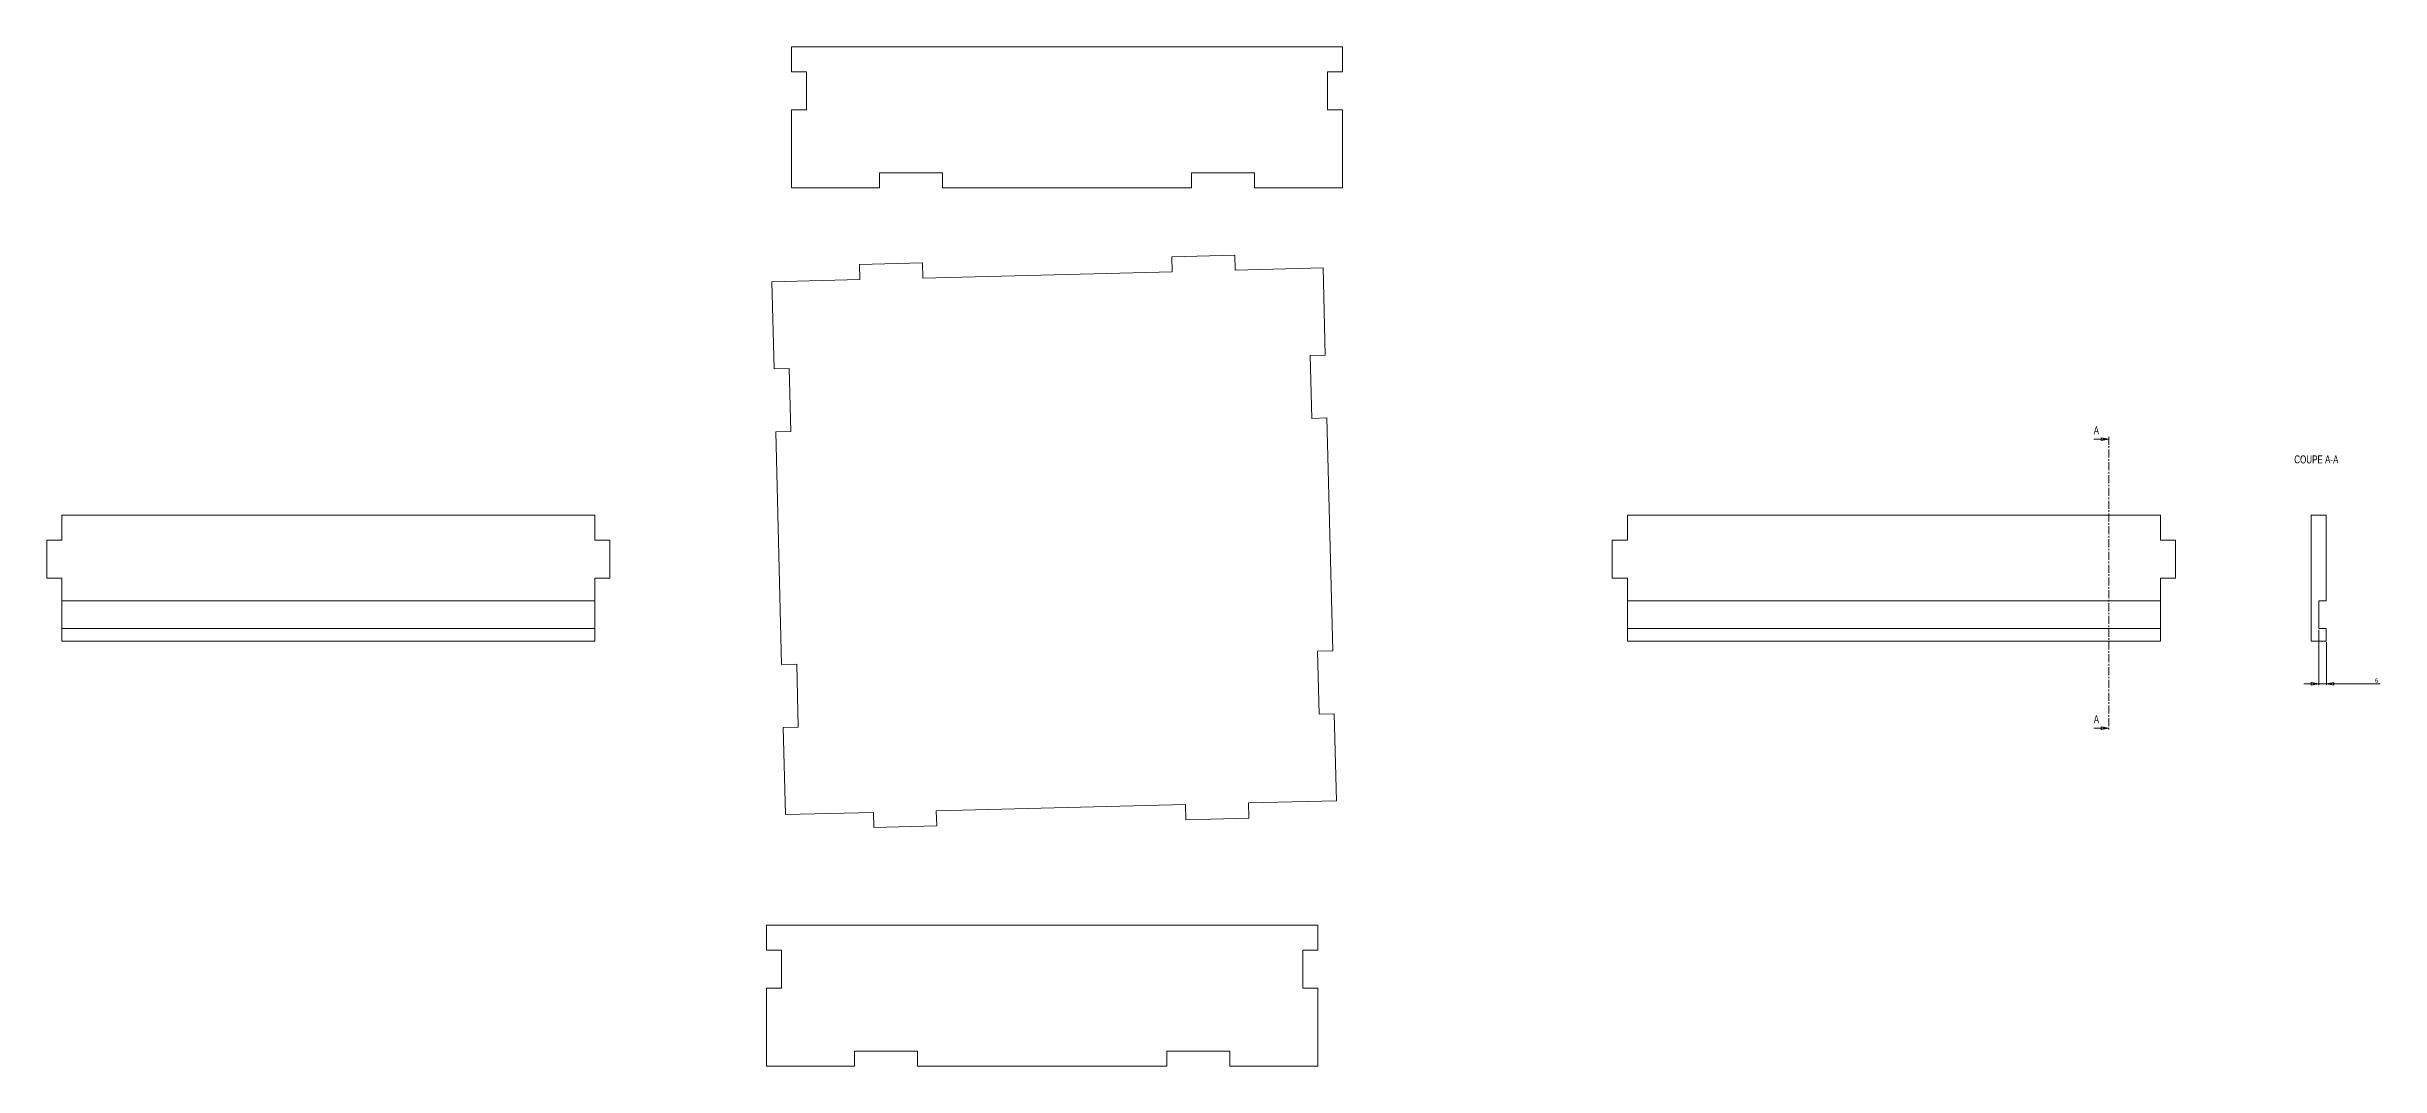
# Model space of a CAD drawing. Header units: millimetres. Extents: x -2066 to 5505, y -2840 to 3131.
# Drawn here: x -1881 to -29, y 328 to 1137 of the extents above; entities that cross this region are included whole.
import ezdxf

# ---------------------------------------------------------------- set-up
doc = ezdxf.new("R2010")
doc.units = ezdxf.units.MM
doc.linetypes.add('CENTER', pattern=[10.16, 6.35, -1.27, 1.27, -1.27])
doc.styles.add('SLDTEXTSTYLE0', font='TXT', dxfattribs={"width": 0.75})
doc.dimstyles.new('SLDDIMSTYLE0', dxfattribs={"dimtxt": 3.5, "dimasz": 6, "dimexe": 0, "dimexo": 0.0625, "dimgap": 0.875, "dimtad": 1, "dimtoh": 1, "dimrnd": 1e-09, "dimzin": 12, "dimdsep": 46, "dimtxsty": 'SLDTEXTSTYLE0', "dimblk1": 'CLOSED', "dimblk2": 'CLOSED', "dimsah": 1, "dimcen": 0.09, "dimadec": 0, "dimazin": 0, "dimtfac": 1, "dimtofl": 0, "dimtmove": 0, "dimatfit": 3, "dimldrblk": 'CLOSED', "dimfxl": 1, "dimtolj": 1, "dimtzin": 12, "dimarcsym": 0})

# ---------------------------------------------------------------- blocks, each defined once
blk = doc.blocks.new('_CLOSED')
at = {"color": 0, "linetype": 'ByBlock', "lineweight": -2}
for p, q in [((-1, 0.166667), (0, 0)), ((-1, 0.166667), (-1, -0.166667)), ((0, 0), (-1, -0.166667)), ((0, 0), (-1, 0))]:
    blk.add_line(p, q, dxfattribs=at)
blk = doc.blocks.new('*D2')
at = {"color": 7, "linetype": 'Continuous', "lineweight": 0}
for p, q in [((-77.5, 674.1), (-77.5, 630.1)), ((-71.5, 664.1), (-71.5, 630.1)), ((-77.5, 631.1), (-89.5, 631.1)), ((-71.5, 631.1), (-77.5, 631.1)), ((-71.5, 631.1), (-28.7, 631.1))]:
    blk.add_line(p, q, dxfattribs=at)
at = {"color": 7, "linetype": 'Continuous', "lineweight": 0, "xscale": 6, "yscale": 6}
for p, rotation in [((-77.5, 631.1, -899.8), 360), ((-71.5, 631.1, -899.8), 180)]:
    blk.add_blockref('_CLOSED', p, dxfattribs=dict(at, rotation=rotation))
at = {"color": 7, "linetype": 'Continuous', "lineweight": 0, "insert": (-32.8, 635.6), "char_height": 3.5, "attachment_point": 1, "style": 'SLDTEXTSTYLE0'}
blk.add_mtext('6', dxfattribs=at)

msp = doc.modelspace()

# ---------------------------------------------------------------- linework, layer by layer
at = {"color": 7, "linetype": 'Continuous', "lineweight": 15}
for p, q in [((-1289.885, 1116.864), (-1289.885, 1136.864)), ((-1289.885, 1136.864), (-852.285, 1136.864)), ((-852.285, 1136.864), (-852.285, 1116.864)), ((-1277.885, 1116.864), (-1289.885, 1116.864)), ((-1277.885, 1086.864), (-1277.885, 1116.864)), ((-864.285, 1116.864), (-852.285, 1116.864)), ((-864.285, 1116.864), (-864.285, 1086.864)), ((-1289.885, 1024.764), (-1289.885, 1086.864)), ((-1277.885, 1086.864), (-1289.885, 1086.864)), ((-864.285, 1086.864), (-852.285, 1086.864)), ((-852.285, 1086.864), (-852.285, 1024.764)), ((-1220.015, 1024.764), (-1289.885, 1024.764)), ((-1170.015, 1036.764), (-1220.015, 1036.764)), ((-1220.015, 1036.764), (-1220.015, 1024.764)), ((-1170.015, 1036.764), (-1170.015, 1024.764)), ((-972.154, 1024.764), (-1170.015, 1024.764)), ((-922.154, 1036.764), (-972.154, 1036.764)), ((-972.154, 1036.764), (-972.154, 1024.764)), ((-922.154, 1036.764), (-922.154, 1024.764)), ((-852.285, 1024.764), (-922.154, 1024.764)), ((-1235.72, 963.957), (-1185.736, 965.213)), ((-1235.419, 951.961), (-1235.72, 963.957)), ((-1185.736, 965.213), (-1185.435, 953.217)), ((-987.939, 970.182), (-937.954, 971.438)), ((-987.637, 958.186), (-987.939, 970.182)), ((-937.954, 971.438), (-937.653, 959.442)), ((-1235.419, 951.961), (-1305.267, 950.206)), ((-1303.532, 881.135), (-1305.267, 950.206)), ((-987.637, 958.186), (-1185.435, 953.217)), ((-867.805, 961.196), (-937.653, 959.442)), ((-866.07, 892.125), (-867.805, 961.196)), ((-878.066, 891.824), (-866.07, 892.125)), ((-876.81, 841.84), (-878.066, 891.824)), ((-1303.532, 881.135), (-1291.536, 881.437)), ((-1291.536, 881.437), (-1290.28, 831.453)), ((-864.814, 842.141), (-876.81, 841.84)), ((-860.173, 657.385), (-864.814, 842.141)), ((-1290.28, 831.453), (-1302.276, 831.151)), ((-1297.635, 646.395), (-1302.276, 831.151)), ((-1868.937, 765.135), (-1868.937, 745.135)), ((-1445.937, 765.135), (-1868.937, 765.135)), ((-1445.937, 765.135), (-1445.937, 745.135)), ((-626.259, 745.135), (-626.259, 765.135)), ((-626.259, 765.135), (-203.259, 765.135)), ((-203.259, 745.135), (-203.259, 765.135)), ((-71.526, 765.135), (-83.526, 765.135)), ((-83.526, 765.135), (-83.526, 665.135)), ((-71.526, 697.135), (-71.526, 765.135)), ((-1880.937, 745.135), (-1880.937, 715.135)), ((-1868.937, 745.135), (-1880.937, 745.135)), ((-1433.937, 745.135), (-1445.937, 745.135)), ((-1433.937, 715.135), (-1433.937, 745.135)), ((-638.259, 745.135), (-638.259, 715.135)), ((-626.259, 745.135), (-638.259, 745.135)), ((-191.259, 745.135), (-203.259, 745.135)), ((-191.259, 715.135), (-191.259, 745.135)), ((-1880.937, 715.135), (-1868.937, 715.135)), ((-1868.937, 715.135), (-1868.937, 697.135)), ((-1445.937, 715.135), (-1433.937, 715.135)), ((-1445.937, 715.135), (-1445.937, 697.135)), ((-638.259, 715.135), (-626.259, 715.135)), ((-626.259, 697.135), (-626.259, 715.135)), ((-203.259, 715.135), (-191.259, 715.135)), ((-203.259, 697.135), (-203.259, 715.135)), ((-1445.937, 697.135), (-1868.937, 697.135)), ((-1868.937, 697.135), (-1868.937, 675.135)), ((-1445.937, 697.135), (-1445.937, 675.135)), ((-626.259, 697.135), (-203.259, 697.135)), ((-626.259, 675.135), (-626.259, 697.135)), ((-203.259, 675.135), (-203.259, 697.135)), ((-77.526, 675.135), (-77.526, 697.135)), ((-77.526, 697.135), (-71.526, 697.135)), ((-1445.937, 675.135), (-1868.937, 675.135)), ((-1868.937, 675.135), (-1868.937, 665.135)), ((-1445.937, 675.135), (-1445.937, 665.135)), ((-626.259, 675.135), (-203.259, 675.135)), ((-626.259, 665.135), (-626.259, 675.135)), ((-203.259, 665.135), (-203.259, 675.135)), ((-71.526, 675.135), (-77.526, 675.135)), ((-71.526, 665.135), (-71.526, 675.135)), ((-1445.937, 665.135), (-1868.937, 665.135)), ((-872.169, 657.083), (-860.173, 657.385)), ((-870.913, 607.099), (-872.169, 657.083)), ((-626.259, 665.135), (-203.259, 665.135)), ((-83.526, 665.135), (-71.526, 665.135)), ((-1297.635, 646.395), (-1285.639, 646.696)), ((-1285.639, 646.696), (-1284.383, 596.712)), ((-1284.383, 596.712), (-1296.379, 596.411)), ((-1294.644, 527.34), (-1296.379, 596.411)), ((-858.917, 607.401), (-870.913, 607.099)), ((-857.182, 538.33), (-858.917, 607.401)), ((-857.182, 538.33), (-927.03, 536.575)), ((-1224.796, 529.095), (-1294.644, 527.34)), ((-1224.495, 517.098), (-1224.796, 529.095)), ((-977.014, 535.319), (-1174.812, 530.35)), ((-1174.812, 530.35), (-1174.51, 518.354)), ((-976.713, 523.323), (-977.014, 535.319)), ((-926.728, 524.579), (-976.713, 523.323)), ((-927.03, 536.575), (-926.728, 524.579)), ((-1174.51, 518.354), (-1224.495, 517.098)), ((-1309.584, 439.659), (-1309.584, 419.659)), ((-871.984, 439.659), (-1309.584, 439.659)), ((-871.984, 419.659), (-871.984, 439.659)), ((-1297.584, 419.659), (-1309.584, 419.659)), ((-1297.584, 389.659), (-1297.584, 419.659)), ((-883.984, 419.659), (-871.984, 419.659)), ((-883.984, 419.659), (-883.984, 389.659)), ((-1309.584, 389.659), (-1309.584, 327.559)), ((-1297.584, 389.659), (-1309.584, 389.659)), ((-883.984, 389.659), (-871.984, 389.659)), ((-871.984, 327.559), (-871.984, 389.659)), ((-1239.714, 339.559), (-1239.714, 327.559)), ((-1189.714, 339.559), (-1239.714, 339.559)), ((-1189.714, 339.559), (-1189.714, 327.559)), ((-941.854, 339.559), (-991.854, 339.559)), ((-991.854, 339.559), (-991.854, 327.559)), ((-941.854, 339.559), (-941.854, 327.559)), ((-1309.584, 327.559), (-1239.714, 327.559)), ((-1189.714, 327.559), (-991.854, 327.559)), ((-941.854, 327.559), (-871.984, 327.559))]:
    msp.add_line(p, q, dxfattribs=at)
at = {"color": 7, "linetype": 'Continuous', "lineweight": 0}
for p, q in [((-256.177, 825.31), (-244.177, 825.31)), ((-256.177, 595.973), (-244.177, 595.973))]:
    msp.add_line(p, q, dxfattribs=at)
at = {"color": 7, "linetype": 'CENTER', "lineweight": 0}
msp.add_line((-244.177, 827.31), (-244.177, 593.973), dxfattribs=at)

# ---------------------------------------------------------------- block references
at = {"color": 7, "linetype": 'Continuous', "lineweight": 0, "xscale": 6, "yscale": 6, "rotation": 360}
for p in [(-244.177, 825.31), (-244.177, 595.973)]:
    msp.add_blockref('_CLOSED', p, dxfattribs=at)

# ---------------------------------------------------------------- texts
at = {"color": 7, "linetype": 'Continuous', "char_height": 6.35, "attachment_point": 1, "style": 'SLDTEXTSTYLE0'}
for insert in [(-256.177, 835.464), (-256.177, 606.127)]:
    msp.add_mtext('A', dxfattribs=dict(at, insert=insert))
at = {"color": 7, "linetype": 'Continuous', "lineweight": 0, "insert": (-96.967, 812.462), "char_height": 6.35, "attachment_point": 1, "style": 'SLDTEXTSTYLE0'}
msp.add_mtext('COUPE A-A', dxfattribs=at)

# ---------------------------------------------------------------- dimensions: what is measured, and where the dimension line sits
at = {"color": 7, "linetype": 'Continuous', "lineweight": 0}
dim = msp.add_linear_dim(base=(-77.526, 631.135), p1=(-71.526, 665.135), p2=(-77.526, 675.135), dimstyle='SLDDIMSTYLE0', dxfattribs=at)
dim.commit()
dim.dimension.update_dxf_attribs({"geometry": '*D2', "text_midpoint": (-31.526, 631.135), "dimtype": 160})

doc.saveas('drawing.dxf')
